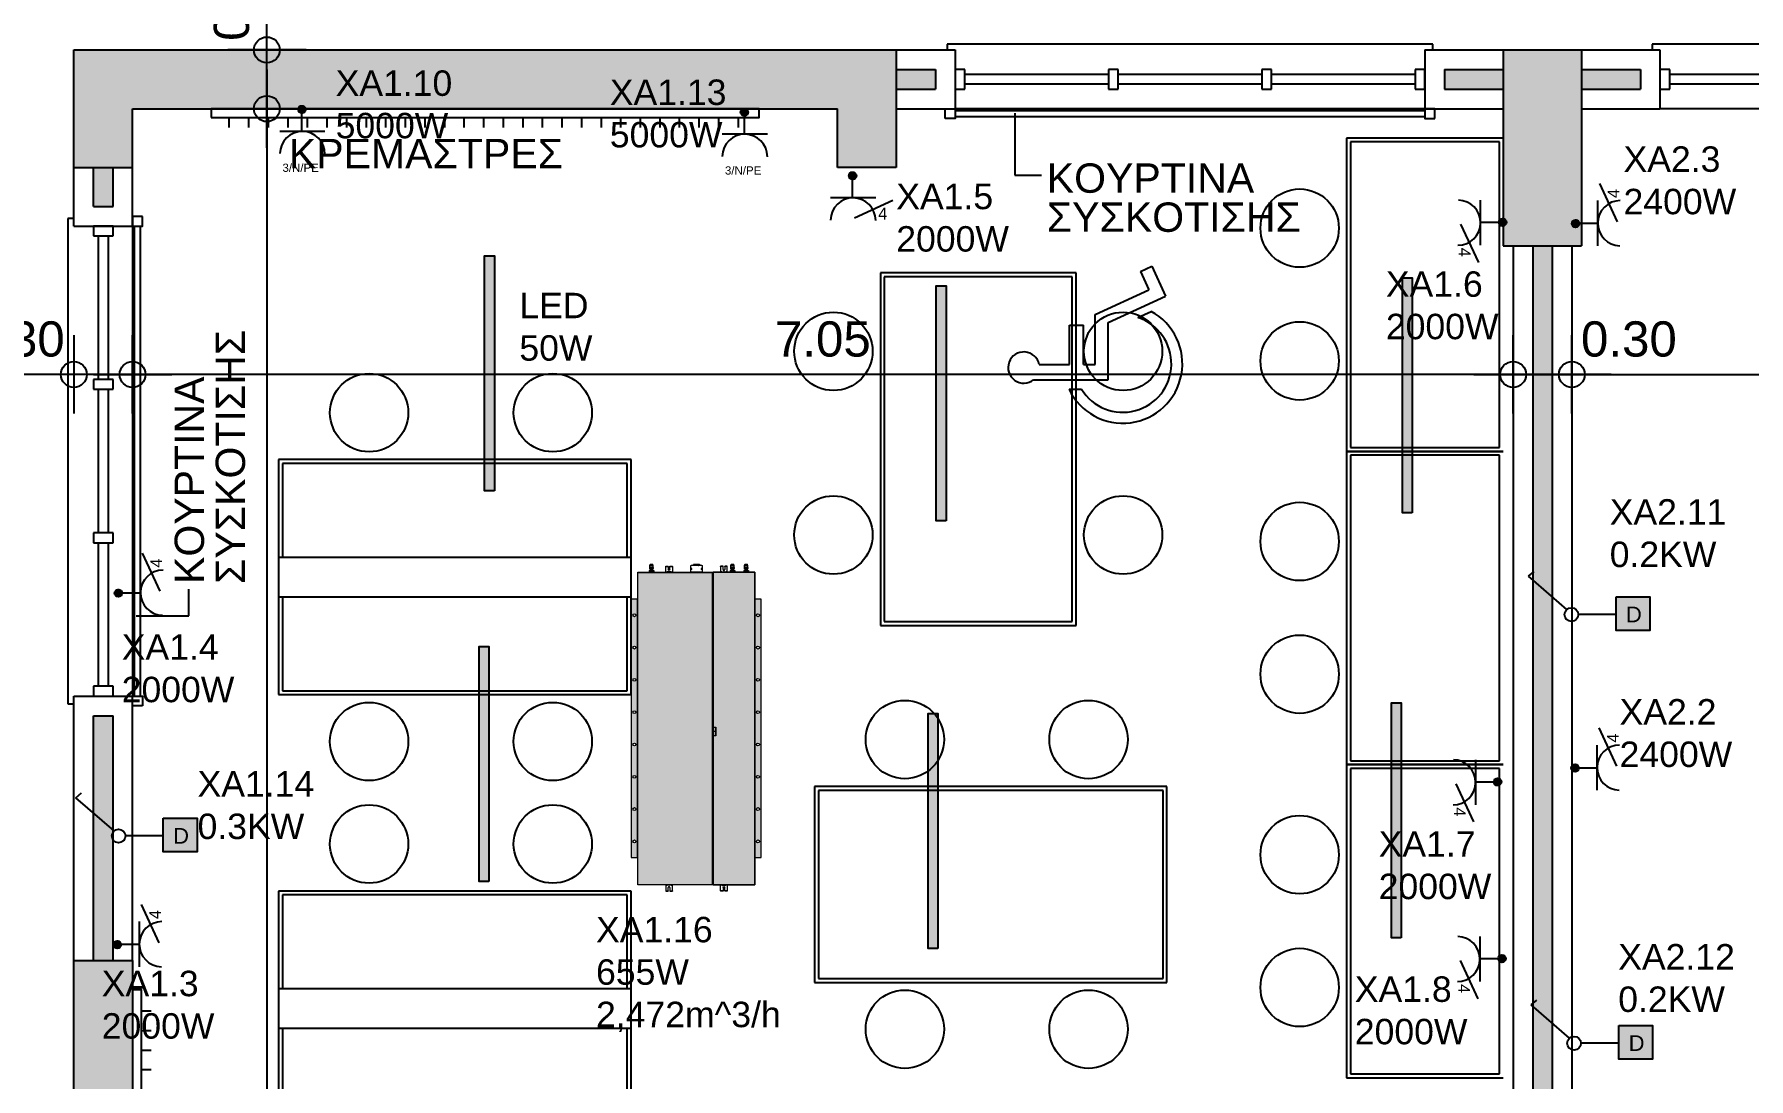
# Model space of a CAD drawing. Header units: metres. Extents: x -11 to 85, y -301 to 135.
# Drawn here: x 14.57 to 23.33, y -103.86 to -98.53 of the extents above; entities that cross this region are included whole.
import ezdxf

# ---------------------------------------------------------------- set-up
doc = ezdxf.new("R2010")
doc.units = ezdxf.units.M
doc.header["$LTSCALE"] = 0.036
doc.header["$PDMODE"] = 2
for name, color, linetype in [('arxitek aorofos', 252, 'Continuous'), ('DIMBLK', 252, 'Continuous'), ('Epipla', 252, 'Continuous'), ('hatch color', 252, 'Continuous'), ('HLEK-SYMBOL', 3, 'Continuous'), ('HLEK_FL001_SYMBOLS', 230, 'Continuous'), ('Parathira', 252, 'Continuous')]:
    doc.layers.add(name, color=color, linetype=linetype)
doc.layers.add('axel', color=170, linetype='Continuous', lineweight=0)
doc.styles.add('COMU-N', font='arial.ttf')
doc.styles.get("Standard").update_dxf_attribs({"font": 'arial.ttf'})
doc.dimstyles.new('CADWDOT', dxfattribs={"dimscale": 0.1, "dimtxt": 1.8, "dimasz": 0.08, "dimexe": 2, "dimexo": 0, "dimgap": 0.09, "dimtad": 0, "dimrnd": 0.001, "dimzin": 0, "dimdsep": 46, "dimtxsty": 'Standard', "dimblk1": 'ARTDIM', "dimblk2": 'ARTDIM', "dimsah": 1, "dimcen": 0.09, "dimdle": 0.05, "dimse1": 1, "dimse2": 1, "dimadec": 0, "dimazin": 0, "dimtfac": 1, "dimtmove": 0, "dimatfit": 3, "dimldrblk": 'ARTDIM', "dimfxl": 2, "dimtvp": 0.9999, "dimtolj": 1, "dimtzin": 0, "dimarcsym": 0})

# ---------------------------------------------------------------- blocks, each defined once
blk = doc.blocks.new('A$C52D13D70')
at = {"layer": 'Parathira'}
for p, q in [((-0.33, 0.04), (-0.33, -2.44)), ((-0.3, 0.04), (-0.33, 0.04)), ((-0.1, 0), (-0.2, 0)), ((-0.2, 0), (-0.2, -0.05)), ((-0.1, -0.05), (-0.1, 0)), ((0, 0), (0, -2.4)), ((-0.2, -0.05), (-0.1, -0.05)), ((-0.175, -0.05), (-0.175, -0.7833)), ((-0.125, -0.05), (-0.125, -0.7833)), ((-0.1, -0.7833), (-0.2, -0.7833)), ((-0.2, -0.7833), (-0.2, -0.8333)), ((-0.1, -0.8333), (-0.1, -0.7833)), ((-0.2, -0.8333), (-0.1, -0.8333)), ((-0.175, -0.8333), (-0.175, -1.5667)), ((-0.125, -0.8333), (-0.125, -1.5667)), ((-0.1, -1.5667), (-0.2, -1.5667)), ((-0.2, -1.5667), (-0.2, -1.6167)), ((-0.1, -1.6167), (-0.1, -1.5667)), ((-0.2, -1.6167), (-0.1, -1.6167)), ((-0.175, -1.6167), (-0.175, -2.35)), ((-0.125, -1.6167), (-0.125, -2.35)), ((-0.1, -2.35), (-0.2, -2.35)), ((-0.2, -2.35), (-0.2, -2.4)), ((-0.1, -2.4), (-0.1, -2.35)), ((-0.33, -2.44), (-0.3, -2.44)), ((-0.2, -2.4), (-0.1, -2.4))]:
    blk.add_line(p, q, dxfattribs=at)
blk = doc.blocks.new('ARTDIM')
at = {"layer": 'DIMBLK'}
for p, q in [((0, -24.9975), (0, 24.9975)), ((-24.9975, 0), (24.9975, 0))]:
    blk.add_line(p, q, dxfattribs=at)
blk.add_circle((0, 0), 8.25, dxfattribs=at)
blk = doc.blocks.new('*D1086')
at = {"layer": 'arxitek aorofos', "color": 0, "lineweight": -2}
for p, q in [((14.7737, -100.2648), (14.1991, -100.2648)), ((15.0657, -100.2648), (14.7817, -100.2648))]:
    blk.add_line(p, q, dxfattribs=at)
at = {"layer": 'Defpoints', "color": 0, "transparency": 16777216}
for p in [(14.7737, -99.5376), (15.0737, -99.5376), (14.7737, -100.2648)]:
    blk.add_point(p, dxfattribs=at)
at = {"layer": 'arxitek aorofos', "color": 0, "lineweight": -2, "xscale": 0.008, "yscale": 0.008, "zscale": 0.008, "rotation": 180}
blk.add_blockref('ARTDIM', (14.7737, -100.2648), dxfattribs=at)
at = {"layer": 'arxitek aorofos', "color": 0, "lineweight": -2, "xscale": 0.008, "yscale": 0.008, "zscale": 0.008}
blk.add_blockref('ARTDIM', (15.0737, -100.2648), dxfattribs=at)
at = {"layer": 'arxitek aorofos', "color": 0, "insert": (14.4824, -100.0848), "char_height": 0.18, "attachment_point": 5}
blk.add_mtext('\\A1;0.30', dxfattribs=at)
blk = doc.blocks.new('*D1087')
at = {"layer": 'arxitek aorofos', "color": 0, "lineweight": -2}
blk.add_line((22.1157, -100.2648), (15.0817, -100.2648), dxfattribs=at)
at = {"layer": 'Defpoints', "color": 0, "transparency": 16777216}
for p in [(15.0737, -99.6075), (22.1237, -99.6075), (15.0737, -100.2648)]:
    blk.add_point(p, dxfattribs=at)
at = {"layer": 'arxitek aorofos', "color": 0, "lineweight": -2, "xscale": 0.008, "yscale": 0.008, "zscale": 0.008, "rotation": 180}
blk.add_blockref('ARTDIM', (15.0737, -100.2648), dxfattribs=at)
at = {"layer": 'arxitek aorofos', "color": 0, "lineweight": -2, "xscale": 0.008, "yscale": 0.008, "zscale": 0.008}
blk.add_blockref('ARTDIM', (22.1237, -100.2648), dxfattribs=at)
at = {"layer": 'arxitek aorofos', "color": 0, "insert": (18.5987, -100.0848), "char_height": 0.18, "attachment_point": 5}
blk.add_mtext('\\A1;7.05', dxfattribs=at)
blk = doc.blocks.new('*D1088')
at = {"layer": 'arxitek aorofos', "color": 0, "lineweight": -2}
for p, q in [((22.1317, -100.2648), (22.4157, -100.2648)), ((22.4237, -100.2648), (22.9983, -100.2648))]:
    blk.add_line(p, q, dxfattribs=at)
at = {"layer": 'Defpoints', "color": 0, "transparency": 16777216}
for p in [(22.1237, -99.6075), (22.4237, -99.6075), (22.4237, -100.2648)]:
    blk.add_point(p, dxfattribs=at)
at = {"layer": 'arxitek aorofos', "color": 0, "lineweight": -2, "xscale": 0.008, "yscale": 0.008, "zscale": 0.008, "rotation": 180}
blk.add_blockref('ARTDIM', (22.1237, -100.2648), dxfattribs=at)
at = {"layer": 'arxitek aorofos', "color": 0, "lineweight": -2, "xscale": 0.008, "yscale": 0.008, "zscale": 0.008}
blk.add_blockref('ARTDIM', (22.4237, -100.2648), dxfattribs=at)
at = {"layer": 'arxitek aorofos', "color": 0, "insert": (22.715, -100.0848), "char_height": 0.18, "attachment_point": 5}
blk.add_mtext('\\A1;0.30', dxfattribs=at)
blk = doc.blocks.new('*D1089')
at = {"layer": 'arxitek aorofos', "color": 0, "lineweight": -2}
blk.add_line((22.4317, -100.2648), (29.3157, -100.2648), dxfattribs=at)
at = {"layer": 'Defpoints', "color": 0, "transparency": 16777216}
for p in [(22.4237, -99.6075), (29.3237, -99.6075), (29.3237, -100.2648)]:
    blk.add_point(p, dxfattribs=at)
at = {"layer": 'arxitek aorofos', "color": 0, "lineweight": -2, "xscale": 0.008, "yscale": 0.008, "zscale": 0.008, "rotation": 180}
blk.add_blockref('ARTDIM', (22.4237, -100.2648), dxfattribs=at)
at = {"layer": 'arxitek aorofos', "color": 0, "lineweight": -2, "xscale": 0.008, "yscale": 0.008, "zscale": 0.008}
blk.add_blockref('ARTDIM', (29.3237, -100.2648), dxfattribs=at)
at = {"layer": 'arxitek aorofos', "color": 0, "insert": (25.8737, -100.0848), "char_height": 0.18, "attachment_point": 5}
blk.add_mtext('\\A1;6.90', dxfattribs=at)
blk = doc.blocks.new('*D1097')
at = {"layer": 'arxitek aorofos', "color": 0, "lineweight": -2}
for p, q in [((15.7595, -98.6075), (15.7595, -98.0329)), ((15.7595, -98.8995), (15.7595, -98.6155))]:
    blk.add_line(p, q, dxfattribs=at)
at = {"layer": 'Defpoints', "color": 0, "transparency": 16777216}
for p in [(15.0737, -98.6075), (15.7595, -98.6075), (15.0737, -98.9075)]:
    blk.add_point(p, dxfattribs=at)
at = {"layer": 'arxitek aorofos', "color": 0, "lineweight": -2, "xscale": 0.008, "yscale": 0.008, "zscale": 0.008}
for p, rotation in [((15.7595, -98.6075), 90), ((15.7595, -98.9075), 270)]:
    blk.add_blockref('ARTDIM', p, dxfattribs=dict(at, rotation=rotation))
at = {"layer": 'arxitek aorofos', "color": 0, "insert": (15.5796, -98.3162), "char_height": 0.18, "attachment_point": 5, "rotation": 90}
blk.add_mtext('\\A1;0.30', dxfattribs=at)
blk = doc.blocks.new('*D1098')
at = {"layer": 'arxitek aorofos', "color": 0, "lineweight": -2}
blk.add_line((15.7595, -98.9155), (15.7595, -109.5495), dxfattribs=at)
at = {"layer": 'Defpoints', "color": 0, "transparency": 16777216}
for p in [(15.0737, -98.9075), (15.0737, -109.5575), (15.7595, -109.5575)]:
    blk.add_point(p, dxfattribs=at)
at = {"layer": 'arxitek aorofos', "color": 0, "lineweight": -2, "xscale": 0.008, "yscale": 0.008, "zscale": 0.008}
for p, rotation in [((15.7595, -98.9075), 90), ((15.7595, -109.5575), 270)]:
    blk.add_blockref('ARTDIM', p, dxfattribs=dict(at, rotation=rotation))
at = {"layer": 'arxitek aorofos', "color": 0, "insert": (15.5796, -104.2325), "char_height": 0.18, "attachment_point": 5, "rotation": 90}
blk.add_mtext('\\A1;10.65', dxfattribs=at)
blk = doc.blocks.new('A$C074263FA')
at = {"layer": 'Epipla'}
for p, q in [((0.05, -0.01), (2.45, -0.01)), ((0.05, -0.04), (2.45, -0.04))]:
    blk.add_line(p, q, dxfattribs=at)
for points in [[(0, -0.05), (0, 0), (0.05, 0), (0.05, -0.05)], [(2.5, -0.05), (2.5, 0), (2.45, 0), (2.45, -0.05)]]:
    blk.add_lwpolyline(points, close=True, dxfattribs=at)
blk = doc.blocks.new('gJ6_a14')
at = {"linetype": 'Continuous'}
for p, q in [((-0.1176, 0.1119), (0.113, 0.1119)), ((0, 0.1119), (0, 0))]:
    blk.add_line(p, q, dxfattribs=at)
blk.add_arc((-0.0023, 0.2279), 0.1153, 180, 358.95657, dxfattribs=at)
blk = doc.blocks.new('*X1779')
at = {"color": 0}
for p, q in [((15.598, 2.587), (15.737, 2.727)), ((15.598, 2.622), (15.702, 2.727)), ((15.601, 2.607), (15.609, 2.616)), ((15.604, 2.646), (15.605, 2.647)), ((15.605, 2.559), (15.765, 2.719)), ((15.605, 2.577), (15.614, 2.585)), ((15.609, 2.652), (15.618, 2.66)), ((15.611, 2.547), (15.618, 2.554)), ((15.614, 2.621), (15.623, 2.63)), ((15.617, 2.536), (15.789, 2.707)), ((15.618, 2.59), (15.627, 2.599)), ((15.623, 2.665), (15.631, 2.674)), ((15.623, 2.559), (15.631, 2.568)), ((15.627, 2.634), (15.636, 2.643)), ((15.627, 2.528), (15.636, 2.537)), ((15.631, 2.603), (15.64, 2.612)), ((15.633, 2.516), (15.808, 2.691)), ((15.636, 2.678), (15.645, 2.687)), ((15.636, 2.572), (15.645, 2.581)), ((15.64, 2.647), (15.649, 2.656)), ((15.64, 2.541), (15.649, 2.55)), ((15.645, 2.616), (15.654, 2.625)), ((15.645, 2.51), (15.654, 2.519)), ((15.649, 2.691), (15.658, 2.7)), ((15.649, 2.585), (15.658, 2.594)), ((15.653, 2.501), (15.824, 2.672)), ((15.654, 2.66), (15.662, 2.669)), ((15.654, 2.554), (15.662, 2.563)), ((15.658, 2.63), (15.667, 2.638)), ((15.658, 2.523), (15.667, 2.532)), ((15.662, 2.705), (15.671, 2.714)), ((15.662, 2.599), (15.671, 2.607)), ((15.664, 2.494), (15.671, 2.501)), ((15.667, 2.674), (15.676, 2.683)), ((15.667, 2.568), (15.676, 2.577)), ((15.671, 2.643), (15.68, 2.652)), ((15.671, 2.537), (15.68, 2.546)), ((15.676, 2.718), (15.678, 2.721)), ((15.676, 2.489), (15.836, 2.648)), ((15.676, 2.612), (15.685, 2.621)), ((15.676, 2.506), (15.685, 2.515)), ((15.68, 2.687), (15.689, 2.696)), ((15.68, 2.581), (15.689, 2.59)), ((15.685, 2.656), (15.693, 2.665)), ((15.685, 2.55), (15.693, 2.559)), ((15.689, 2.625), (15.698, 2.634)), ((15.689, 2.519), (15.698, 2.528)), ((15.693, 2.7), (15.702, 2.709)), ((15.693, 2.594), (15.702, 2.603)), ((15.693, 2.488), (15.702, 2.497)), ((15.698, 2.669), (15.707, 2.678)), ((15.698, 2.563), (15.707, 2.572)), ((15.702, 2.638), (15.711, 2.647)), ((15.702, 2.532), (15.711, 2.541)), ((15.705, 2.482), (15.843, 2.62)), ((15.707, 2.714), (15.715, 2.722)), ((15.707, 2.607), (15.715, 2.616)), ((15.707, 2.501), (15.715, 2.51)), ((15.711, 2.683), (15.72, 2.691)), ((15.711, 2.577), (15.72, 2.585)), ((15.715, 2.652), (15.724, 2.66)), ((15.715, 2.546), (15.724, 2.554)), ((15.72, 2.727), (15.721, 2.728)), ((15.72, 2.621), (15.729, 2.63)), ((15.72, 2.515), (15.729, 2.523)), ((15.724, 2.696), (15.733, 2.705)), ((15.724, 2.59), (15.733, 2.599)), ((15.724, 2.484), (15.733, 2.493)), ((15.729, 2.665), (15.738, 2.674)), ((15.729, 2.559), (15.738, 2.568)), ((15.733, 2.634), (15.742, 2.643)), ((15.733, 2.528), (15.742, 2.537)), ((15.738, 2.709), (15.746, 2.718)), ((15.738, 2.603), (15.746, 2.612)), ((15.738, 2.497), (15.746, 2.506)), ((15.741, 2.482), (15.842, 2.584)), ((15.742, 2.678), (15.751, 2.687)), ((15.742, 2.572), (15.751, 2.581)), ((15.746, 2.647), (15.755, 2.656)), ((15.746, 2.541), (15.755, 2.55)), ((15.751, 2.722), (15.752, 2.724)), ((15.751, 2.616), (15.76, 2.625)), ((15.751, 2.51), (15.76, 2.519)), ((15.755, 2.691), (15.764, 2.7)), ((15.755, 2.585), (15.764, 2.594)), ((15.76, 2.66), (15.768, 2.669)), ((15.76, 2.554), (15.768, 2.563)), ((15.764, 2.63), (15.773, 2.638)), ((15.764, 2.523), (15.773, 2.532)), ((15.768, 2.705), (15.777, 2.714)), ((15.768, 2.599), (15.777, 2.607)), ((15.768, 2.493), (15.777, 2.501)), ((15.773, 2.674), (15.782, 2.683)), ((15.773, 2.568), (15.782, 2.577)), ((15.777, 2.643), (15.786, 2.652)), ((15.777, 2.537), (15.786, 2.546)), ((15.782, 2.612), (15.791, 2.621)), ((15.782, 2.506), (15.791, 2.515)), ((15.786, 2.687), (15.795, 2.696)), ((15.786, 2.581), (15.795, 2.59)), ((15.791, 2.656), (15.799, 2.665)), ((15.791, 2.55), (15.799, 2.559)), ((15.795, 2.625), (15.804, 2.634)), ((15.795, 2.519), (15.804, 2.528)), ((15.799, 2.594), (15.808, 2.603)), ((15.804, 2.669), (15.813, 2.678)), ((15.804, 2.563), (15.813, 2.572)), ((15.808, 2.638), (15.817, 2.647)), ((15.808, 2.532), (15.817, 2.541)), ((15.813, 2.607), (15.822, 2.616)), ((15.817, 2.577), (15.826, 2.585)), ((15.822, 2.652), (15.83, 2.66)), ((15.822, 2.546), (15.83, 2.554)), ((15.826, 2.621), (15.835, 2.63)), ((15.83, 2.59), (15.839, 2.599)), ((15.835, 2.559), (15.835, 2.56)), ((15.839, 2.634), (15.84, 2.635)), ((15.844, 2.603), (15.844, 2.603))]:
    blk.add_line(p, q, dxfattribs=at)
blk = doc.blocks.new('GJ6_A78')
at = {"layer": 'HLEK-SYMBOL', "color": 0, "linetype": 'Continuous'}
blk.add_circle((0, 0), 0.0989, dxfattribs=at)
at = {"layer": 'HLEK-SYMBOL', "color": 0, "xscale": 0.8, "yscale": 0.8, "zscale": 0.8}
blk.add_blockref('*X1779', (-12.576, -2.084), dxfattribs=at)
blk = doc.blocks.new('priza')
at = {"layer": 'HLEK_FL001_SYMBOLS', "rotation": 180}
blk.add_blockref('gJ6_a14', (87.4, -100.4952), dxfattribs=at)
at = {"layer": 'HLEK_FL001_SYMBOLS', "xscale": 0.1951472641207488, "yscale": 0.1951472641207488, "zscale": 0.1951472641207488}
blk.add_blockref('GJ6_A78', (87.4, -100.4953), dxfattribs=at)
blk = doc.blocks.new('tetrapli priza')
at = {"layer": 'HLEK_FL001_SYMBOLS', "ltscale": 5}
blk.add_line((479.6442, -48.2674), (479.8393, -48.1769), dxfattribs=at)
at = {"layer": 'HLEK_FL001_SYMBOLS'}
blk.add_blockref('priza', (392.2343, 52.442), dxfattribs=at)
at = {"layer": 'HLEK_FL001_SYMBOLS', "ltscale": 5}
blk.add_text('4', height=0.06, dxfattribs=at).set_placement((479.7645, -48.2766))
blk = doc.blocks.new('biomixaniki priza 1')
at = {"layer": 'HLEK_FL001_SYMBOLS'}
blk.add_blockref('priza', (376.9186, 124.9321), dxfattribs=at)
at = {"layer": 'HLEK_FL001_SYMBOLS', "ltscale": 5}
blk.add_text('3/N/PE', height=0.042, dxfattribs=at).set_placement((464.2192, 24.1181))
blk = doc.blocks.new('lampes fthorismou 120')
at = {"layer": 'hatch color'}
blk.add_hatch(color=181, dxfattribs=at).paths.add_polyline_path([(84.1811, -99.2639), (84.1811, -99.2139), (85.3811, -99.2139), (85.3811, -99.2639)])
at = {"layer": 'HLEK_FL001_SYMBOLS'}
blk.add_lwpolyline([(84.1811, -99.2639), (84.1811, -99.2139), (85.3811, -99.2139), (85.3811, -99.2639)], close=True, dxfattribs=at)
blk = doc.blocks.new('gJ6_a1')
at = {"linetype": 'Continuous'}
for p, q in [((-0.2193, 0.2297), (-0.191, 0.2541)), ((-0.024, 0.0608), (-0.2193, 0.2297))]:
    blk.add_line(p, q, dxfattribs=at)
blk.add_circle((-0.0005, 0.0343), 0.0349, dxfattribs=at)
blk = doc.blocks.new('dimmer')
at = {"layer": 'HLEK_FL001_SYMBOLS'}
blk.add_hatch(color=11, dxfattribs=at).paths.add_polyline_path([(2263.758, 1291.699), (2263.543, 1291.699), (2263.543, 1291.484), (2263.758, 1291.484)])
blk.add_lwpolyline([(2263.543, 1291.699), (2263.758, 1291.699), (2263.758, 1291.484), (2263.543, 1291.484)], close=True, dxfattribs=at)
blk.add_text('D', height=0.1, dxfattribs=at).set_placement((2263.606, 1291.536))
blk = doc.blocks.new('dimmer1')
at = {"layer": 'HLEK_FL001_SYMBOLS'}
blk.add_line((2318.1609, 1255.9928), (2317.9681, 1255.9928), dxfattribs=at)
at = {"layer": 'HLEK_FL001_SYMBOLS', "xscale": 0.8000000000000114, "yscale": 0.8000000000000114, "zscale": 0.8000000000000114}
blk.add_blockref('dimmer', (507.3271, 222.7235), dxfattribs=at)
blk = doc.blocks.new('A$C5A126718')
at = {"layer": 'axel'}
for p, q in [((-0.0317, 0.0343), (-0.0317, 0.0321)), ((-0.0301, 0.0343), (-0.0317, 0.0343)), ((-0.0317, 0.0321), (-0.0317, 0.0236)), ((-0.0317, 0.0321), (-0.0301, 0.0321)), ((-0.0317, 0.0236), (-0.0301, 0.0236)), ((-0.0317, 0.0236), (-0.0317, 0.0214)), ((-0.0301, 0.0214), (-0.0317, 0.0214)), ((-0.0301, 0.0129), (-0.0317, 0.0129)), ((-0.0317, 0.0129), (-0.0317, 0.0107)), ((-0.0317, 0.0107), (-0.0301, 0.0107)), ((-0.0317, 0.0107), (-0.0317, 0.0021)), ((-0.0317, 0.0021), (-0.0301, 0.0021)), ((-0.0317, 0.0021), (-0.0317, 0)), ((-0.0301, 0), (-0.0317, 0)), ((-0.0012, 0.0343), (-0.0301, 0.0343)), ((-0.0301, 0.0343), (-0.0301, 0.0321)), ((-0.0301, 0.0321), (-0.0301, 0.0236)), ((-0.0301, 0.0236), (-0.0301, 0.0214)), ((-0.0301, 0.0214), (-0.0131, 0.0214)), ((-0.0301, 0.0129), (-0.0301, 0.0107)), ((-0.0131, 0.0129), (-0.0301, 0.0129)), ((-0.0301, 0.0107), (-0.0301, 0.0021)), ((-0.0301, 0.0021), (-0.0301, 0)), ((-0.0301, 0), (-0.0012, 0)), ((-0.0012, 0.0343), (0, 0.0343)), ((-0.0012, 0.0343), (-0.0012, 0.033)), ((-0.0012, 0.033), (-0.0012, 0.03)), ((-0.0012, 0.03), (-0.0012, 0.0271)), ((-0.0012, 0.0271), (0, 0.0271)), ((-0.0012, 0.027), (-0.0012, 0.0271)), ((-0.0012, 0.0073), (-0.0012, 0.027)), ((-0.0012, 0.0071), (-0.0012, 0.0073)), ((-0.0012, 0.0071), (0, 0.0071)), ((-0.0012, 0.0071), (-0.0012, 0.0043)), ((-0.0012, 0.0043), (-0.0012, 0.0013)), ((-0.0012, 0.0013), (-0.0012, 0)), ((-0.0012, 0), (0, 0)), ((0.0004, 0.0271), (0.0004, 0.0343)), ((0.0004, 0.0271), (0.0004, 0.0343)), ((0.0004, 0.0211), (0.0004, 0.0271)), ((0.0004, 0.0211), (0.0004, 0.0271)), ((0.0004, 0.0207), (0.0004, 0.0211)), ((0.0004, 0.0207), (0.0004, 0.0211)), ((0.0004, 0.0186), (0.0004, 0.0207)), ((0.0004, 0.0186), (0.0004, 0.0207)), ((0.0004, 0.0157), (0.0004, 0.0186)), ((0.0004, 0.0157), (0.0004, 0.0186)), ((0.0004, 0.0136), (0.0004, 0.0157)), ((0.0004, 0.0136), (0.0004, 0.0157)), ((0.0004, 0.0132), (0.0004, 0.0136)), ((0.0004, 0.0132), (0.0004, 0.0136)), ((0.0004, 0.0071), (0.0004, 0.0132)), ((0.0004, 0.0071), (0.0004, 0.0132)), ((0.0004, 0), (0.0004, 0.0071)), ((0.0004, 0), (0.0004, 0.0071))]:
    blk.add_line(p, q, dxfattribs=at)
blk.add_arc((-0.0131, 0.0171), 0.00429, 270, 90, dxfattribs=at)
blk = doc.blocks.new('A$C3A54651E')
at = {"layer": 'axel'}
for p, q in [((0.0091, 0.0228), (0, 0.0228)), ((0, 0.0228), (0, 0)), ((0.0091, 0), (0, 0)), ((0.0091, 0), (0.0091, 0.0228)), ((0.0091, 0.0171), (0.0162, 0.0171)), ((0.0091, 0.0057), (0.0162, 0.0057)), ((0.0162, 0.019), (0.0166, 0.0193)), ((0.0162, 0.0038), (0.0162, 0.019)), ((0.0162, 0.0038), (0.0166, 0.0035)), ((0.0166, 0.0035), (0.0166, 0.0193)), ((0.0166, 0.0193), (0.0184, 0.0193)), ((0.0166, 0.0035), (0.0184, 0.0035)), ((0.0184, 0.02), (0.0184, 0.0199)), ((0.0184, 0.02), (0.0184, 0.02)), ((0.0184, 0.0199), (0.0184, 0.0193)), ((0.0184, 0.0193), (0.0184, 0.0153)), ((0.0184, 0.0153), (0.0184, 0.0067)), ((0.0184, 0.0067), (0.0184, 0.0035)), ((0.0184, 0.0035), (0.0184, 0.0028)), ((0.0184, 0.0028), (0.0184, 0.0028)), ((0.0191, 0.0202), (0.0254, 0.0202)), ((0.0191, 0.0197), (0.0254, 0.0197)), ((0.0191, 0.0109), (0.0254, 0.0109)), ((0.0191, 0.0026), (0.0254, 0.0026)), ((0.0262, 0.0199), (0.0262, 0.02)), ((0.0262, 0.02), (0.0262, 0.02)), ((0.0262, 0.0182), (0.0262, 0.0199)), ((0.0262, 0.0153), (0.0262, 0.0182)), ((0.0262, 0.0182), (0.0284, 0.0182)), ((0.0262, 0.0067), (0.0262, 0.0153)), ((0.0262, 0.0046), (0.0262, 0.0067)), ((0.0262, 0.0028), (0.0262, 0.0046)), ((0.0262, 0.0046), (0.0284, 0.0046)), ((0.0262, 0.0028), (0.0262, 0.0028)), ((0.0284, 0.0193), (0.037, 0.0193)), ((0.0284, 0.0182), (0.0284, 0.0193)), ((0.0284, 0.0046), (0.0284, 0.0182)), ((0.0284, 0.0035), (0.0284, 0.0046)), ((0.0284, 0.0035), (0.037, 0.0035)), ((0.037, 0.0035), (0.037, 0.0193)), ((0.0373, 0.019), (0.037, 0.0193)), ((0.0373, 0.0037), (0.037, 0.0035)), ((0.0373, 0.0182), (0.0373, 0.019)), ((0.0373, 0.0046), (0.0373, 0.0182)), ((0.0373, 0.0182), (0.0403, 0.0182)), ((0.0373, 0.0037), (0.0373, 0.0046)), ((0.0373, 0.0046), (0.0403, 0.0046)), ((0.0403, 0.0046), (0.0403, 0.0182)), ((0.0423, 0.0162), (0.0403, 0.0182)), ((0.0423, 0.0066), (0.0403, 0.0046)), ((0.0423, 0.0066), (0.0423, 0.0162))]:
    blk.add_line(p, q, dxfattribs=at)
for points in [[(0.0191, 0.0202, 0.004311), (0.019, 0.0202, 0.005535), (0.0188, 0.0202, 0.007292), (0.0187, 0.0201, 0.009929), (0.0186, 0.0201), (0.0186, 0.0201, 0.019665), (0.0185, 0.02, 0.032685), (0.0184, 0.02, 0.060642), (0.0184, 0.02), (0.0184, 0.02)], [(0.0184, 0.0199, 0.159929), (0.0184, 0.0199, 0.090191), (0.0184, 0.0199, 0.0462), (0.0184, 0.0199, 0.02623), (0.0185, 0.0198), (0.0186, 0.0198, 0.013719), (0.0187, 0.0198, 0.009481), (0.0188, 0.0198, 0.006867), (0.0189, 0.0197, 0.005151), (0.0191, 0.0197)], [(0.0191, 0.0197, 0.015295), (0.0188, 0.0186, 0.017604), (0.0186, 0.0175), (0.0185, 0.0169, 0.02245), (0.0184, 0.0158), (0.0184, 0.0153)], [(0.0184, 0.0153, 0.023182), (0.0184, 0.0142, 0.022013), (0.0186, 0.0131), (0.0187, 0.0125, 0.017076), (0.0189, 0.0114), (0.0191, 0.0109)], [(0.0191, 0.0109, 0.016103), (0.0188, 0.0098, 0.018613), (0.0186, 0.0088), (0.0185, 0.0083, 0.023826), (0.0184, 0.0072), (0.0184, 0.0067)], [(0.0184, 0.0067, 0.024647), (0.0184, 0.0057, 0.023359), (0.0186, 0.0046), (0.0187, 0.0041, 0.018023), (0.0189, 0.0031), (0.0191, 0.0026)], [(0.0191, 0.0026, -0.004311), (0.019, 0.0026, -0.005535), (0.0188, 0.0026, -0.007292), (0.0187, 0.0027, -0.009929), (0.0186, 0.0027), (0.0186, 0.0027, -0.019665), (0.0185, 0.0027, -0.032685), (0.0184, 0.0028, -0.060642), (0.0184, 0.0028), (0.0184, 0.0028)], [(0.0262, 0.02, 0.102242), (0.0262, 0.02, 0.051435), (0.0261, 0.02, 0.028507), (0.0261, 0.0201, 0.01755), (0.026, 0.0201), (0.0259, 0.0201, 0.009159), (0.0258, 0.0201, 0.006785), (0.0257, 0.0202, 0.005184), (0.0255, 0.0202), (0.0254, 0.0202)], [(0.0254, 0.0197, 0.004812), (0.0256, 0.0197, 0.00636), (0.0258, 0.0198, 0.008685), (0.0259, 0.0198, 0.012384), (0.026, 0.0198), (0.0261, 0.0198, 0.023143), (0.0261, 0.0199, 0.039656), (0.0262, 0.0199, 0.07579), (0.0262, 0.0199, 0.144125), (0.0262, 0.0199)], [(0.0262, 0.0153, 0.023214), (0.0262, 0.0164, 0.02204), (0.026, 0.0175), (0.0259, 0.018, 0.017046), (0.0256, 0.0191), (0.0254, 0.0197)], [(0.0254, 0.0109, 0.01528), (0.0258, 0.012, 0.017585), (0.026, 0.013), (0.0261, 0.0136, 0.022468), (0.0262, 0.0147), (0.0262, 0.0153)], [(0.0262, 0.0067, 0.024685), (0.0262, 0.0078, 0.023392), (0.026, 0.0088), (0.0259, 0.0093, 0.017988), (0.0256, 0.0103), (0.0254, 0.0109)], [(0.0254, 0.0026, 0.016073), (0.0258, 0.0036, 0.018575), (0.026, 0.0046), (0.0261, 0.0052, 0.023861), (0.0262, 0.0062), (0.0262, 0.0067)], [(0.0262, 0.0028, -0.102242), (0.0262, 0.0028, -0.051435), (0.0261, 0.0028, -0.028507), (0.0261, 0.0027, -0.01755), (0.026, 0.0027), (0.0259, 0.0027, -0.009159), (0.0258, 0.0026, -0.006785), (0.0257, 0.0026, -0.005184), (0.0255, 0.0026), (0.0254, 0.0026)]]:
    blk.add_lwpolyline(points, format="xyb", dxfattribs=at)
blk = doc.blocks.new('A$C531E15D6')
at = {"layer": 'axel'}
for p, q in [((-0.0003, 0.0241), (-0.0003, -0.0359)), ((-0.0003, 0.0241), (0.0009, 0.0241)), ((-0.0003, 0.0134), (0, 0.0134)), ((-0.0003, 0.0113), (0, 0.0113)), ((-0.0003, 0.0066), (-0.0003, 0.0031)), ((-0.0003, 0.0066), (-0.0003, 0.0031)), ((0, 0.0059), (-0.0003, 0.0059)), ((-0.0003, 0.0031), (-0.0003, -0.0276)), ((0.0021, 0.0241), (0, 0.022)), ((0, 0.0059), (0, 0.022)), ((0, -0.0059), (0, 0.0059)), ((0, -0.0059), (0, 0.0059)), ((0.0012, 0.0241), (0.0009, 0.0241)), ((0.0012, 0.0241), (0.0009, 0.0241)), ((0.0012, 0.0241), (0.0021, 0.0241)), ((0.0021, 0.0241), (0.0321, 0.0241)), ((0.0021, 0.0241), (0.0321, 0.0241)), ((0.0321, 0.0241), (0.0343, 0.022)), ((0.0343, 0.022), (0.0343, 0.0134)), ((0.0343, 0.022), (0.0343, 0.0134)), ((0.0343, 0.0134), (0.0343, -0.0251)), ((0.0343, 0.0134), (0.0343, -0.0251)), ((0.038, 0.0127), (0.0343, 0.0128)), ((0.0347, 0.0056), (0.0343, 0.0056)), ((0.0347, 0.0056), (0.0347, -0.0059)), ((0.0357, 0.0099), (0.0357, 0.0045)), ((0.04, 0.0099), (0.0357, 0.0099)), ((0.0357, 0.0045), (0.0357, 0.0038)), ((0.0357, 0.0045), (0.0357, 0.0038)), ((0.0357, 0.0038), (0.0357, -0.0059)), ((0.0357, 0.0038), (0.0357, -0.0059)), ((0.038, 0.0127), (0.038, 0.0099)), ((0.04, 0.0099), (0.04, -0.0059)), ((0, -0.0176), (-0.0003, -0.0176)), ((-0.0003, -0.023), (0, -0.023)), ((-0.0003, -0.0251), (0, -0.0251)), ((-0.0003, -0.0276), (-0.0003, -0.0312)), ((-0.0003, -0.0276), (-0.0003, -0.0312)), ((-0.0003, -0.0359), (0.0021, -0.0359)), ((0, -0.0176), (0, -0.0059)), ((0, -0.0176), (0, -0.0059)), ((0, -0.0337), (0, -0.0176)), ((0.0021, -0.0359), (0, -0.0337)), ((0.0321, -0.0359), (0.0021, -0.0359)), ((0.0321, -0.0359), (0.0021, -0.0359)), ((0.0343, -0.0337), (0.0321, -0.0359)), ((0.0347, -0.0173), (0.0343, -0.0173)), ((0.038, -0.0244), (0.0343, -0.0245)), ((0.0343, -0.0251), (0.0343, -0.0337)), ((0.0343, -0.0251), (0.0343, -0.0337)), ((0.0347, -0.0059), (0.0347, -0.0173)), ((0.0357, -0.0059), (0.0357, -0.0155)), ((0.0357, -0.0059), (0.0357, -0.0155)), ((0.0357, -0.0155), (0.0357, -0.0162)), ((0.0357, -0.0155), (0.0357, -0.0162)), ((0.0357, -0.0162), (0.0357, -0.0216)), ((0.04, -0.0216), (0.0357, -0.0216)), ((0.038, -0.0244), (0.038, -0.0216)), ((0.04, -0.0059), (0.04, -0.0216))]:
    blk.add_line(p, q, dxfattribs=at)
for centre, radius in [((0.0171, 0.0199), 0.00214), ((0.0171, 0.0199), 0.00111), ((0.0171, -0.0316), 0.00214), ((0.0171, -0.0316), 0.00111)]:
    blk.add_circle(centre, radius, dxfattribs=at)
for centre, radius, start, end in [((0.0321, 0.022), 0.00214, 0, 90), ((0.0346, 0.0045), 0.00107, 0, 89.54164), ((0.0321, -0.0337), 0.00214, 270, 0), ((0.0346, -0.0162), 0.00107, 270.45836, 0)]:
    blk.add_arc(centre, radius, start, end, dxfattribs=at)
blk = doc.blocks.new('FCU 10 KANALATO')
at = {"layer": 'axel'}
h = blk.add_hatch(color=211, dxfattribs=at)
h.paths.add_polyline_path([(47988.1338, 13560.164), (47988.1338, 13560.197), (47986.8138, 13560.197), (47986.8138, 13560.164)])
h.paths.add_polyline_path([(47987.5563, 13560.1878, -1), (47987.5563, 13560.1731, -1)], flags=16)
h.paths.add_polyline_path([(47987.3913, 13560.1731, -1), (47987.3913, 13560.1878, -1)], flags=16)
h.paths.add_polyline_path([(47987.7213, 13560.1878, -1), (47987.7213, 13560.1731, -1)], flags=16)
h.paths.add_polyline_path([(47987.2263, 13560.1731, -1), (47987.2263, 13560.1878, -1)], flags=16)
h.paths.add_polyline_path([(47987.8863, 13560.1878, -1), (47987.8863, 13560.1731, -1)], flags=16)
h.paths.add_polyline_path([(47987.0613, 13560.1731, -1), (47987.0613, 13560.1878, -1)], flags=16)
h.paths.add_polyline_path([(47988.0513, 13560.1878, -1), (47988.0513, 13560.1731, -1)], flags=16)
h.paths.add_polyline_path([(47986.8963, 13560.1731, -1), (47986.8963, 13560.1878, -1)], flags=16)
for color, points in [(150, [(47986.6743, 13560.1633), (47986.6743, 13560.0206), (47986.6751, 13560.0206), (47986.6751, 13560.0135), (47986.6751, 13560.0074), (47986.6751, 13560.007), (47986.6751, 13560.002), (47986.6751, 13559.9935), (47986.6751, 13559.9863), (47986.6743, 13559.9863), (47986.6743, 13559.782), (47987.7792, 13559.782), (47988.2671, 13559.782), (47988.2671, 13559.782), (47988.2704, 13559.782), (47988.2704, 13560.1633)]), (151, [(47988.2705, 13559.5646), (47988.2705, 13559.5982), (47988.2705, 13559.5982), (47988.2705, 13559.621), (47988.2705, 13559.621), (47988.2705, 13559.6682), (47988.2705, 13559.6682), (47988.2705, 13559.691), (47988.2705, 13559.691), (47988.2705, 13559.7061), (47988.2705, 13559.7061), (47988.2705, 13559.7132), (47988.2705, 13559.7193), (47988.2705, 13559.7196), (47988.2705, 13559.7246), (47988.2705, 13559.7332), (47988.2705, 13559.7403), (47988.2705, 13559.7403), (47988.2705, 13559.7785), (47987.4805, 13559.7785), (47987.4805, 13559.7638), (47987.4362, 13559.7638), (47987.4362, 13559.7785), (47986.6743, 13559.7785), (47986.6743, 13559.7403), (47986.6751, 13559.7403), (47986.6751, 13559.7332), (47986.6751, 13559.7271), (47986.6751, 13559.7218), (47986.6751, 13559.7193), (47986.6751, 13559.7132), (47986.6751, 13559.7061), (47986.6743, 13559.7061), (47986.6743, 13559.5646)])]:
    blk.add_hatch(color=color, dxfattribs=at).paths.add_polyline_path(points)
h = blk.add_hatch(color=211, dxfattribs=at)
h.paths.add_polyline_path([(47988.1338, 13559.5327), (47988.1338, 13559.5657), (47986.8138, 13559.5657), (47986.8138, 13559.5327)])
h.paths.add_polyline_path([(47987.5563, 13559.5565, -1), (47987.5563, 13559.5418, -1)], flags=16)
h.paths.add_polyline_path([(47987.3913, 13559.5418, -1), (47987.3913, 13559.5565, -1)], flags=16)
h.paths.add_polyline_path([(47987.7213, 13559.5565, -1), (47987.7213, 13559.5418, -1)], flags=16)
h.paths.add_polyline_path([(47987.2263, 13559.5418, -1), (47987.2263, 13559.5565, -1)], flags=16)
h.paths.add_polyline_path([(47987.8863, 13559.5565, -1), (47987.8863, 13559.5418, -1)], flags=16)
h.paths.add_polyline_path([(47987.0613, 13559.5418, -1), (47987.0613, 13559.5565, -1)], flags=16)
h.paths.add_polyline_path([(47988.0513, 13559.5565, -1), (47988.0513, 13559.5418, -1)], flags=16)
h.paths.add_polyline_path([(47986.8963, 13559.5418, -1), (47986.8963, 13559.5565, -1)], flags=16)
for p, q in [((47986.6743, 13559.782), (47987.7792, 13559.782)), ((47986.6743, 13559.7804), (47987.7792, 13559.7804)), ((47986.6743, 13559.78), (47987.7816, 13559.78)), ((47987.7349, 13559.7785), (47986.6743, 13559.7785)), ((47987.4362, 13559.7785), (47987.4362, 13559.78)), ((47987.4362, 13559.7638), (47987.4362, 13559.7785)), ((47987.4362, 13559.766), (47987.4805, 13559.766)), ((47987.4805, 13559.7638), (47987.4362, 13559.7638)), ((47987.4805, 13559.7785), (47987.4805, 13559.78)), ((47987.4805, 13559.7785), (47987.4805, 13559.7638)), ((47988.2705, 13559.7785), (47987.7329, 13559.7785)), ((47987.7792, 13559.782), (47988.2671, 13559.782)), ((47987.7792, 13559.7804), (47988.2705, 13559.7804)), ((47987.7792, 13559.78), (47988.2705, 13559.78))]:
    blk.add_line(p, q, dxfattribs=at)
at = {"layer": 'axel', "linetype": 'Continuous'}
for points in [[(47986.8138, 13560.164), (47988.1338, 13560.164), (47988.1338, 13560.197), (47986.8138, 13560.197)], [(47986.8138, 13559.5327), (47988.1338, 13559.5327), (47988.1338, 13559.5657), (47986.8138, 13559.5657)]]:
    blk.add_lwpolyline(points, close=True, dxfattribs=at)
at = {"layer": 'axel'}
for points in [[(47986.6743, 13560.1633), (47988.2704, 13560.1633), (47988.2704, 13559.782), (47986.6743, 13559.782)], [(47986.6743, 13560.1633), (47988.2705, 13560.1633), (47988.2705, 13559.5646), (47986.6743, 13559.5646)], [(47986.6743, 13559.5646), (47988.2705, 13559.5646), (47988.2705, 13559.7785), (47986.6743, 13559.7785)]]:
    blk.add_lwpolyline(points, close=True, dxfattribs=at)
at = {"layer": 'axel', "linetype": 'Continuous'}
for centre in [(47986.8963, 13560.1805), (47987.0613, 13560.1805), (47987.2263, 13560.1805), (47987.3913, 13560.1805), (47987.5563, 13560.1805), (47987.7213, 13560.1805), (47987.8863, 13560.1805), (47988.0513, 13560.1805), (47986.8963, 13559.5492), (47987.0613, 13559.5492), (47987.2263, 13559.5492), (47987.3913, 13559.5492), (47987.5563, 13559.5492), (47987.7213, 13559.5492), (47987.8863, 13559.5492), (47988.0513, 13559.5492)]:
    blk.add_circle(centre, 0.00739, dxfattribs=at)
at = {"layer": 'axel'}
blk.add_circle((47987.4583, 13559.7731), 0.00111, dxfattribs=at)
blk.add_blockref('A$C5A126718', (47986.6746, 13559.9863))
at = {"xscale": -1, "rotation": 180}
for name, p in [('A$C3A54651E', (47988.2705, 13560.1043)), ('A$C531E15D6', (47988.2708, 13559.8575)), ('A$C5A126718', (47986.6746, 13559.7403)), ('A$C3A54651E', (47988.2705, 13559.691)), ('A$C3A54651E', (47988.2705, 13559.621))]:
    blk.add_blockref(name, p, dxfattribs=at)
at = {"xscale": -1}
blk.add_blockref('A$C5A126718', (47988.271, 13559.9863), dxfattribs=at)
at = {"rotation": 180}
blk.add_blockref('A$C5A126718', (47988.271, 13559.7403), dxfattribs=at)

msp = doc.modelspace()

# ---------------------------------------------------------------- hatches: boundary and pattern name
at = {"layer": 'arxitek aorofos'}
for points in [[(18.9737, -98.6075), (14.7737, -98.6075), (14.7737, -99.2075), (15.0737, -99.2075), (15.0737, -98.9075), (18.6737, -98.9075), (18.6737, -99.2075), (18.9737, -99.2075)], [(22.0737, -99.6075), (22.4737, -99.6075), (22.4737, -98.6075), (22.0737, -98.6075)], [(19.1737, -98.8075), (19.1737, -98.7075), (18.9737, -98.7075), (18.9737, -98.8075)], [(21.7737, -98.7075), (21.7737, -98.8075), (22.0737, -98.8075), (22.0737, -98.7075)], [(22.7737, -98.7075), (22.4737, -98.7075), (22.4737, -98.8075), (22.7737, -98.8075)], [(14.9737, -99.2075), (14.8737, -99.2075), (14.8737, -99.4075), (14.9737, -99.4075)], [(22.2237, -106.5981), (22.3237, -106.5981), (22.3237, -106.3075), (22.7711, -106.3075), (22.7711, -106.2075), (22.3237, -106.2075), (22.3237, -99.6075), (22.2237, -99.6075)], [(14.9737, -102.0075), (14.8737, -102.0075), (14.8737, -103.2575), (14.9737, -103.2575)], [(15.0737, -103.2575), (14.7737, -103.2575), (14.7737, -105.3575), (15.0737, -105.3575)]]:
    msp.add_hatch(color=256, dxfattribs=at).paths.add_polyline_path(points)

# ---------------------------------------------------------------- linework, layer by layer
for p, q in [((14.7737, -99.2075), (14.7737, -98.6075)), ((14.7737, -98.6075), (18.9737, -98.6075)), ((18.9737, -98.6075), (18.9737, -99.2075)), ((18.9737, -98.6075), (19.2737, -98.6075)), ((19.2737, -98.6075), (19.2737, -98.9075)), ((21.6737, -98.6075), (21.6737, -98.9075)), ((21.6737, -98.6075), (22.0737, -98.6075)), ((22.0737, -98.6075), (22.0737, -99.6075)), ((22.0737, -98.6075), (22.4737, -98.6075)), ((22.4737, -98.6075), (22.4737, -99.6075)), ((22.4737, -98.6075), (22.8737, -98.6075)), ((22.8737, -98.6075), (22.8737, -98.9075)), ((18.9737, -98.7075), (19.1737, -98.7075)), ((19.1737, -98.7075), (19.1737, -98.8075)), ((21.7737, -98.7075), (22.0737, -98.7075)), ((21.7737, -98.7075), (21.7737, -98.8075)), ((22.4737, -98.7075), (22.7737, -98.7075)), ((22.7737, -98.7075), (22.7737, -98.8075)), ((18.9737, -98.8075), (19.1737, -98.8075)), ((21.7737, -98.8075), (22.0737, -98.8075)), ((22.4737, -98.8075), (22.7737, -98.8075)), ((15.0737, -99.2075), (15.0737, -98.9075)), ((15.0737, -98.9075), (18.6737, -98.9075)), ((18.6737, -99.2075), (18.6737, -98.9075)), ((18.9737, -98.9075), (19.2737, -98.9075)), ((19.5789, -98.931), (19.5789, -99.2467)), ((21.6737, -98.9075), (22.0737, -98.9075)), ((22.4737, -98.9075), (22.8737, -98.9075)), ((15.5658, -98.9531), (15.5658, -99.0031)), ((15.5658, -98.9531), (15.5658, -99.0031)), ((15.6658, -98.9531), (15.6658, -99.0031)), ((15.6658, -98.9531), (15.6658, -99.0031)), ((15.7658, -98.9531), (15.7658, -99.0031)), ((15.7658, -98.9531), (15.7658, -99.0031)), ((15.8658, -98.9531), (15.8658, -99.0031)), ((15.8658, -98.9531), (15.8658, -99.0031)), ((15.9658, -98.9531), (15.9658, -99.0031)), ((15.9658, -98.9531), (15.9658, -99.0031)), ((16.0658, -98.9531), (16.0658, -99.0031)), ((16.0658, -98.9531), (16.0658, -99.0031)), ((16.1658, -98.9531), (16.1658, -99.0031)), ((16.1658, -98.9531), (16.1658, -99.0031)), ((16.2658, -98.9531), (16.2658, -99.0031)), ((16.3658, -98.9531), (16.3658, -99.0031)), ((16.4658, -98.9531), (16.4658, -99.0031)), ((16.5658, -98.9531), (16.5658, -99.0031)), ((16.6658, -98.9531), (16.6658, -99.0031)), ((16.7658, -98.9531), (16.7658, -99.0031)), ((16.8658, -98.9531), (16.8658, -99.0031)), ((16.9658, -98.9531), (16.9658, -99.0031)), ((17.0658, -98.9531), (17.0658, -99.0031)), ((17.1658, -98.9531), (17.1658, -99.0031)), ((17.2658, -98.9531), (17.2658, -99.0031)), ((17.3658, -98.9531), (17.3658, -99.0031)), ((17.4658, -98.9531), (17.4658, -99.0031)), ((17.5658, -98.9531), (17.5658, -99.0031)), ((17.6658, -98.9531), (17.6658, -99.0031)), ((17.7658, -98.9531), (17.7658, -99.0031)), ((17.8658, -98.9531), (17.8658, -99.0031)), ((17.9658, -98.9531), (17.9658, -99.0031)), ((18.0658, -98.9531), (18.0658, -99.0031)), ((18.1658, -98.9531), (18.1658, -99.0031)), ((21.2737, -99.0575), (21.2737, -100.6575)), ((22.0737, -99.0575), (21.2737, -99.0575)), ((21.2937, -99.0775), (21.2937, -100.6375)), ((22.0537, -99.0775), (21.2937, -99.0775)), ((22.0537, -100.6375), (22.0537, -99.0775)), ((14.7737, -99.2075), (15.0737, -99.2075)), ((14.7737, -99.5075), (14.7737, -99.2075)), ((14.8737, -99.4075), (14.8737, -99.2075)), ((14.9737, -99.4075), (14.9737, -99.2075)), ((15.0737, -99.5075), (15.0737, -99.2075)), ((18.9737, -99.2075), (18.6737, -99.2075)), ((19.5789, -99.2467), (19.7149, -99.2467)), ((14.8737, -99.4075), (14.9737, -99.4075)), ((14.7737, -99.5075), (15.0737, -99.5075)), ((22.0737, -99.6075), (22.4737, -99.6075)), ((22.1237, -99.6075), (22.1237, -106.6981)), ((22.2237, -99.6075), (22.2237, -106.5981)), ((22.3237, -99.6075), (22.3237, -106.2075)), ((22.4237, -99.6075), (22.4237, -106.1075)), ((20.2209, -99.739), (20.279, -99.7122)), ((20.279, -99.7122), (20.3493, -99.8648)), ((19.8925, -99.7465), (18.8925, -99.7465)), ((18.8925, -99.7465), (18.8925, -101.5465)), ((19.8725, -99.7665), (18.9125, -99.7665)), ((18.9125, -99.7665), (18.9125, -101.5265)), ((19.8725, -101.5265), (19.8725, -99.7665)), ((19.8925, -101.5465), (19.8925, -99.7465)), ((20.2209, -99.739), (20.2637, -99.832)), ((19.9902, -99.958), (20.2637, -99.832)), ((20.0558, -100), (20.3493, -99.8648)), ((19.9902, -100.2138), (19.9902, -99.958)), ((20.2072, -99.9743), (20.2755, -99.9429)), ((19.8582, -100.2138), (19.8582, -100.0138)), ((19.8582, -100.0138), (19.9302, -100.0138)), ((19.9302, -100.2138), (19.9302, -100.0138)), ((20.0558, -100.2922), (20.0558, -100)), ((19.7034, -100.2138), (19.8582, -100.2138)), ((19.9302, -100.2138), (19.9902, -100.2138)), ((19.675, -100.2922), (20.0558, -100.2922)), ((19.8559, -100.3402), (19.9195, -100.3402)), ((21.2737, -100.6575), (21.2737, -102.2575)), ((22.0737, -100.6575), (21.2737, -100.6575)), ((21.2737, -100.6575), (22.0737, -100.6575)), ((21.2937, -100.6375), (22.0537, -100.6375)), ((21.2937, -100.6775), (21.2937, -102.2375)), ((22.0537, -100.6775), (21.2937, -100.6775)), ((22.0537, -102.2375), (22.0537, -100.6775)), ((17.6197, -100.7), (15.8197, -100.7)), ((15.8197, -100.7), (15.8197, -101.9)), ((15.8397, -100.72), (15.8397, -101.2)), ((17.5997, -100.72), (15.8397, -100.72)), ((17.5997, -101.2), (17.5997, -100.72)), ((17.6197, -101.9), (17.6197, -100.7)), ((17.6197, -101.2), (15.8197, -101.2)), ((15.3607, -101.4982), (15.3607, -101.3622)), ((15.8197, -101.4), (17.6197, -101.4)), ((15.8397, -101.4), (15.8397, -101.88)), ((17.5997, -101.88), (17.5997, -101.4)), ((15.0921, -101.4982), (15.3607, -101.4982)), ((18.8925, -101.5465), (19.8925, -101.5465)), ((18.9125, -101.5265), (19.8725, -101.5265)), ((14.7737, -103.2575), (14.7737, -101.9075)), ((14.7737, -101.9075), (15.0737, -101.9075)), ((15.0737, -103.2575), (15.0737, -101.9075)), ((15.8197, -101.9), (17.6197, -101.9)), ((15.8397, -101.88), (17.5997, -101.88)), ((14.8737, -103.2575), (14.8737, -102.0075)), ((14.8737, -102.0075), (14.9737, -102.0075)), ((14.9737, -103.2575), (14.9737, -102.0075)), ((22.0737, -102.2575), (21.2737, -102.2575)), ((21.2737, -102.2575), (22.0737, -102.2575)), ((21.2737, -102.2575), (21.2737, -103.8575)), ((21.2937, -102.2375), (22.0537, -102.2375)), ((22.0537, -102.2775), (21.2937, -102.2775)), ((21.2937, -102.2775), (21.2937, -103.8375)), ((22.0537, -103.8375), (22.0537, -102.2775)), ((18.5559, -102.3694), (18.5559, -103.3694)), ((20.3559, -102.3694), (18.5559, -102.3694)), ((18.5759, -102.3894), (18.5759, -103.3494)), ((20.3359, -102.3894), (18.5759, -102.3894)), ((20.3359, -103.3494), (20.3359, -102.3894)), ((20.3559, -103.3694), (20.3559, -102.3694)), ((15.8197, -102.903), (15.8197, -104.103)), ((17.6197, -102.903), (15.8197, -102.903)), ((15.8397, -102.923), (15.8397, -103.403)), ((17.5997, -102.923), (15.8397, -102.923)), ((17.5997, -103.403), (17.5997, -102.923)), ((17.6197, -104.103), (17.6197, -102.903)), ((14.7737, -103.2575), (15.0737, -103.2575)), ((14.7737, -105.3575), (14.7737, -103.2575)), ((15.0737, -103.2575), (15.0737, -105.3575)), ((18.5559, -103.3694), (20.3559, -103.3694)), ((18.5759, -103.3494), (20.3359, -103.3494)), ((17.6197, -103.403), (15.8197, -103.403)), ((15.1194, -103.5154), (15.1694, -103.5154)), ((15.1194, -103.6154), (15.1694, -103.6154)), ((15.8197, -103.603), (17.6197, -103.603)), ((15.8397, -103.603), (15.8397, -104.083)), ((17.5997, -104.083), (17.5997, -103.603)), ((15.1194, -103.7154), (15.1694, -103.7154)), ((15.1194, -103.8154), (15.1694, -103.8154)), ((21.2737, -103.8575), (22.0737, -103.8575)), ((21.2937, -103.8375), (22.0537, -103.8375))]:
    msp.add_line(p, q, dxfattribs=at)
for points in [[(15.4744, -98.9531), (18.273, -98.9531), (18.273, -98.9075), (15.4744, -98.9075)], [(15.1194, -105.2068), (15.1194, -103.4082), (15.0737, -103.4082), (15.0737, -105.2068)]]:
    msp.add_lwpolyline(points, close=True, dxfattribs=at)
for centre in [(21.0337, -99.5175), (18.6525, -100.1467), (20.132, -100.1467), (21.0337, -100.1957), (16.2815, -100.46), (17.2195, -100.46), (18.6525, -101.0847), (20.132, -101.0847), (21.0337, -101.1175), (21.0337, -101.7957), (16.2815, -102.1394), (17.2195, -102.1394), (19.0176, -102.1294), (19.9556, -102.1294), (16.2815, -102.663), (17.2195, -102.663), (21.0337, -102.7175), (21.0337, -103.3957), (19.0176, -103.6088), (19.9556, -103.6088)]:
    msp.add_circle(centre, 0.2, dxfattribs=at)
for centre, radius, start, end in [((20.1307, -100.2102), 0.304, 205.3172, 61.5589), ((20.1307, -100.2102), 0.248, 211.61378, 72.01879), ((19.625, -100.2298), 0.08, 11.51773, 308.70931)]:
    msp.add_arc(centre, radius, start, end, dxfattribs=at)

# ---------------------------------------------------------------- block references
for name, p, rotation in [('A$C52D13D70', (21.6737, -98.9075), 270), ('A$C52D13D70', (25.2737, -98.9075), 270), ('A$C074263FA', (15.0737, -101.9575), 90)]:
    msp.add_blockref(name, p, dxfattribs=dict(at, rotation=rotation))
for name, p in [('A$C074263FA', (19.2237, -98.9075)), ('A$C52D13D70', (15.0737, -99.5075))]:
    msp.add_blockref(name, p, dxfattribs=at)
at = {"layer": 'axel', "rotation": 90.00000000000071}
msp.add_blockref('FCU 10 KANALATO', (13577.8167, -48089.5459), dxfattribs=at)
at = {"layer": 'HLEK_FL001_SYMBOLS'}
for name, p in [('biomixaniki priza 1', (-448.3801, -123.3482)), ('biomixaniki priza 1', (-446.1205, -123.3621)), ('tetrapli priza', (-460.8834, -51.197)), ('gJ6_a1', (22.422, -101.5254)), ('dimmer1', (-2295.5118, -1357.4829)), ('gJ6_a1', (15.003, -102.6562)), ('dimmer1', (-2302.9308, -1358.6137)), ('gJ6_a1', (22.4358, -103.7146)), ('dimmer1', (-2295.4979, -1359.6721))]:
    msp.add_blockref(name, p, dxfattribs=at)
for name, p, rotation in [('tetrapli priza', (-25.6103, -579.1287), 90), ('tetrapli priza', (-25.6103, -579.1287), 90), ('tetrapli priza', (70.1231, 380.1468), 270), ('lampes fthorismou 120', (-82.3425, -185.0408), 90), ('lampes fthorismou 120', (-77.6554, -185.1524), 90), ('lampes fthorismou 120', (-80.0359, -185.1941), 90), ('tetrapli priza', (-33.052, -581.0161), 90), ('lampes fthorismou 120', (-82.3703, -187.0351), 90), ('lampes fthorismou 120', (-80.0776, -187.3781), 90), ('lampes fthorismou 120', (-77.7114, -187.3231), 90), ('tetrapli priza', (-25.6135, -581.9094), 90), ('tetrapli priza', (70.0979, 377.2888), 270), ('tetrapli priza', (-33.0579, -582.8113), 90), ('tetrapli priza', (70.12, 376.3861), 270)]:
    msp.add_blockref(name, p, dxfattribs=dict(at, rotation=rotation))

# ---------------------------------------------------------------- texts
at = {"layer": 'arxitek aorofos', "linetype": 'Continuous'}
msp.add_text('ΚΡΕΜΑΣΤΡΕΣ', height=0.15, dxfattribs=at).set_placement((15.8719, -99.2118))
at = {"layer": 'arxitek aorofos', "style": 'COMU-N'}
for s, p in [('ΚΟΥΡΤΙΝΑ', (19.7421, -99.3369)), ('ΣΥΣΚΟΤΙΣΗΣ', (19.7421, -99.5364))]:
    msp.add_text(s, height=0.15, dxfattribs=at).set_placement(p)
for s, p in [('ΣΥΣΚΟΤΙΣΗΣ', (15.648, -101.335)), ('ΚΟΥΡΤΙΝΑ', (15.4385, -101.335))]:
    msp.add_text(s, height=0.15, rotation=90, dxfattribs=at).set_placement(p)
at = {"layer": 'HLEK_FL001_SYMBOLS', "char_height": 0.13, "attachment_point": 1, "style": 'COMU-N'}
for s, width, heights, insert in [('XA1.10\\P5000W', 0.539109, [0], (16.1107, -98.712)), ('XA1.13\\P5000W', 0.539109, [0], (17.5108, -98.7585)), ('XA2.3\\P2400W', 0.349648, [0], (22.6876, -99.1)), ('XA1.5\\P2000W', 0.349648, [0], (18.9737, -99.2907)), ('XA1.6\\P2000W', 0.349648, [0], (21.4739, -99.7382)), ('LED\\P50W', 0.339515, [0], (17.0488, -99.8477)), ('XA2.11\\P0.2KW', 0.521835, [0.4487], (22.617, -100.9019)), ('XA1.4\\P2000W', 0.349648, [0], (15.0182, -101.5921)), ('XA1.14\\P0.3KW', 0.135806, [0], (15.4056, -102.2909)), ('XA1.7\\P2000W', 0.349648, [0], (21.4372, -102.5979)), ('ΧΑ1.16\\P655W\\P2,472m^ 3/h', 1.011172, [0], (17.4404, -103.035)), ('XA1.3\\P2000W', 0.349648, [0], (14.9163, -103.3103)), ('XA1.8\\P2000W', 0.628205, [0], (21.3153, -103.3392))]:
    msp.add_mtext_dynamic_manual_height_columns(s, width=width, gutter_width=0.65, heights=heights, dxfattribs=dict(at, insert=insert))
for s, insert, width in [('XA2.2\\P2400W', (22.6675, -101.9229), 0.596466), ('XA2.12\\P0.2KW', (22.6605, -103.1739), 0.589669)]:
    msp.add_mtext(s, dxfattribs=dict(at, insert=insert, width=width))

# ---------------------------------------------------------------- dimensions: what is measured, and where the dimension line sits
at = {"layer": 'arxitek aorofos'}
for base, p2, picture, middle in [((15.7595, -98.6075), (15.0737, -98.6075), '*D1097', (15.5796, -98.3162)), ((15.7595, -109.5575), (15.0737, -109.5575), '*D1098', (15.5796, -104.2325))]:
    dim = msp.add_linear_dim(base=base, p1=(15.0737, -98.9075), p2=p2, angle=90, dimstyle='CADWDOT', dxfattribs=at)
    dim.commit()
    dim.dimension.update_dxf_attribs({"geometry": picture, "text_midpoint": middle})
for base, p1, p2, picture, middle in [((14.7737, -100.2648), (15.0737, -99.5376), (14.7737, -99.5376), '*D1086', (14.4824, -100.0848)), ((15.0737, -100.2648), (22.1237, -99.6075), (15.0737, -99.6075), '*D1087', (18.5987, -100.0848)), ((22.4237, -100.2648), (22.1237, -99.6075), (22.4237, -99.6075), '*D1088', (22.715, -100.0848)), ((29.3237, -100.2648), (22.4237, -99.6075), (29.3237, -99.6075), '*D1089', (25.8737, -100.0848))]:
    dim = msp.add_linear_dim(base=base, p1=p1, p2=p2, dimstyle='CADWDOT', dxfattribs=at)
    dim.commit()
    dim.dimension.update_dxf_attribs({"geometry": picture, "text_midpoint": middle})

doc.saveas('drawing.dxf')
